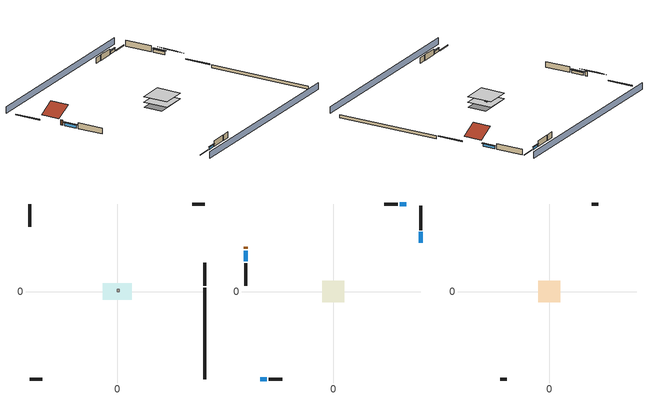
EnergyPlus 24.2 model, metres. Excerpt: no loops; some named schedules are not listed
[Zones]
central ac and furnace airloop ret air zone
 floor adiabatic (AdiabaticConst): 0,0 0,1 1,1 1,0 z0
 wall adiabatic (AdiabaticConst): 0,1 0,0 1,0 1,1 0,1 z0:1
 ceiling adiabatic (AdiabaticConst): 1,0 1,1 0,1 0,0 z1
crawlspace - vented
 floor foundation (Slab1 construction): -7.17,-3.98 -7.17,3.98 7.17,3.98 7.17,-3.98 z-0.91
 wall outside (RimJoist1 construction): 42.65,2.87 42.65,13.91 z0.3:0.61
 wall outside (RimJoist2 construction): -42.65,-42.65 -36.52,-42.65 z0.3:0.61
 wall outside (RimJoist3 construction): -42.65,42.65 -42.65,31.62 z0.3:0.61
 wall outside (RimJoist4 construction): 42.65,42.65 36.52,42.65 z0.3:0.61
 wall foundation (FoundationWall1 construction): 42.65,-42.65 42.65,1.94 z-0.91:0.3
conditioned space
 floor to crawlspace - vented (Floor1 construction): -5.34,-5.34 -5.34,5.34 5.34,5.34 5.34,-5.34 z0.3
 wall outside (AdiabaticWallConstruction 1): -42.65,21.77 -42.65,20.86 z0.3:2.34
 wall outside (AdiabaticWallConstruction): 42.65,23.75 42.65,29.04 / -42.65,19.93 -42.65,14.64 z0.3:1.49; -35.59,-42.65 -32.32,-42.65 / 35.59,42.65 32.32,42.65 z0.3:1.37
 wall outside (Wall1 construction): 42.65,29.97 42.65,41.72 z0.3:2.74
 wall outside (Wall2 construction): -31.39,-42.65 -24.86,-42.65 z0.3:2.74
 wall outside (Wall3 construction): -42.65,13.71 -42.65,2.72 z0.3:2.74
 wall outside (Wall4 construction): 31.39,42.65 24.86,42.65 z0.3:2.74
 window (WindowConstruction): 42.65,23.75 42.65,29.04 z0.3:1.49
 window (WindowConstruction 1): -35.59,-42.65 -32.32,-42.65 z0.3:1.37
 window (WindowConstruction 2): -42.65,19.93 -42.65,14.64 z0.3:1.49
 window (WindowConstruction 3): 35.59,42.65 32.32,42.65 z0.3:1.37
 door (Door): -42.65,21.77 -42.65,20.86 z0.3:2.34
attic - unvented
 floor to conditioned space (Floor2 construction Reversed): -5.34,-5.34 -5.34,5.34 5.34,5.34 5.34,-5.34 z2.74
 wall outside (Wall5 construction): -23.93,-42.65 -20.68,-42.65 z0.3:2.74
 wall outside (Wall6 construction): 23.93,42.65 20.68,42.65 z0.3:2.74
 roof outside (Roof1 construction): 42.65,22.82,2.74 35.51,22.82,6.31 35.51,14.83,6.31 42.65,14.83,2.74
 roof outside (Roof2 construction): -42.65,22.7,2.74 -35.51,22.7,6.31 -35.51,30.69,6.31 -42.65,30.69,2.74
shading: 42.65,47.22 -42.65,47.22 / -42.65,-47.22 42.65,-47.22 z0:2.74; 42.65,29.35 42.65,23.45 43.26,23.45 43.26,29.35 z1.8; -32.01,-42.65 -35.9,-42.65 -35.9,-43.26 -32.01,-43.26 z1.68; -42.65,14.33 -42.65,20.23 -43.26,20.23 -43.26,14.33 z1.8; 32.01,42.65 35.9,42.65 35.9,43.26 32.01,43.26 z1.68
[Building]
Building 1: Terrain=Suburbs
[Site:Location]
Portland Intl Arpt_OR: Latitude {deg}=45.59; Longitude {deg}=-122.6; Time Zone {hr}=-8; Elevation {m}=33; Keep Site Location Information=Yes
[Site:GroundTemperature:Shallow]
10.2558, 8.96328, 8.85977, 9.47314, 11.9355, 14.3863, 16.5111, 17.8571, 17.9714, 16.8767, 14.8061, 12.4304
[Site:WaterMainsTemperature]
Calculation Method=Schedule; Temperature Schedule=mains temperature schedule
[Material] Roughness=Rough; Thermal Absorptance=0.9
Name | Thickness {m} | Conductivity {W/m-K} | Density {kg/m3} | Specific Heat {J/kg-K} | Solar Absorptance | Visible Absorptance
asphalt or fiberglass shingles | 0.00635 | 0.162714 | 1121.4 | 1465.45 | 0.85 | 0.85
ceiling loosefill ins | 0.0846667 | 0.0480833 | 16.02 | 1046.75 | 0.7 | 0.7
ceiling stud and cavity | 0.1397 | 0.0920385 | 65.682 | 1177.47 | 0.7 | 0.7
concrete 8.0 in. | 0.2032 | 1.803125 | 2242.8 | 837.4 | 0.7 | 0.7
door material | 0.04445 | 0.0612267 | 512.64 | 1214.23 | 0.7 | 0.7
floor covering | 0.0127 | 0.0433444 | 54.468 | 1339.84 | 0.6 | 0.6
floor stud and cavity | 0.1397 | 0.923637 | 92.3553 | 1139.71 | 0.7 | 0.7
furniture material conditioned space 1 | 0.1524 | 0.115458 | 640.8 | 1214.23 | 0.6 | 0.6
gypsum board | 0.0127 | 0.160291 | 801 | 837.4 | 0.6 | 0.6
osb sheathing 0.5 in. | 0.0127 | 0.115458 | 512.64 | 1214.23 | 0.6 | 0.6
osb sheathing 0.5 in. 1 | 0.0127 | 0.115458 | 512.64 | 1214.23 | 0.7 | 0.7
osb sheathing 0.75 in. | 0.01905 | 0.115458 | 512.64 | 1214.23 | 0.7 | 0.7
rim joist stud and cavity | 0.0508 | 0.178688 | 50.32683 | 1063.81 | 0.6 | 0.6
roof rigid ins | 0.00281632 | 0.029427 | 32.04 | 1214.23 | 0.7 | 0.7
soil 0.5 in. | 0.0127 | 1.3848 | 1842.3 | 418.7 | 0.7 | 0.7
wall rigid ins | 0.512978 | 0.029427 | 32.04 | 1214.23 | 0.7 | 0.7
wall stud and cavity | 0.1397 | 0.550994 | 139.0536 | 1170.24 | 0.7 | 0.7
wall stud and cavity 1 | 0.1397 | 0.727959 | 139.0536 | 1170.24 | 0.6 | 0.6
wall stud and cavity 2 | 0.0889 | 0.380278 | 52.3479 | 1209.89 | 0.7 | 0.7
wall stud and cavity 3 | 0.0889 | 0.391764 | 83.0341 | 1211.67 | 0.7 | 0.7
wood siding | 0.0254 | 0.102417 | 544.68 | 1172.36 | 0.85 | 0.85
wood siding 1; wood siding 2 | 0.0254 | 0.102417 | 544.68 | 1172.36 | 0.7 | 0.7
[Material:NoMass]
Adiabatic: Roughness=Rough; Thermal Resistance {m2-K/W}=176.1; Thermal Absorptance=0.9; Solar Absorptance=0.7; Visible Absorptance=0.7
[WindowMaterial:SimpleGlazingSystem]
WindowMaterial: U-Factor {W/m2-K}=2.15764; Solar Heat Gain Coefficient=0.44
[Construction]
AdiabaticConst: Adiabatic
AdiabaticWallConstruction: wood siding 1, wall rigid ins, wall stud and cavity 2, gypsum board
AdiabaticWallConstruction 1: wood siding 2, wall rigid ins, wall stud and cavity 2, gypsum board
Door: door material
Floor1 construction: floor stud and cavity, osb sheathing 0.75 in., floor covering
Floor2 construction Reversed: gypsum board, ceiling stud and cavity, ceiling loosefill ins
FoundationWall1 construction: concrete 8.0 in.
furniture construction conditioned space 1: furniture material conditioned space 1
PartitionWallConstruction: gypsum board, wall stud and cavity 3, gypsum board
RimJoist1 construction; RimJoist2 construction; RimJoist3 construction; RimJoist4 construction: wood siding, rim joist stud and cavity
Roof1 construction; Roof2 construction: asphalt or fiberglass shingles, roof rigid ins, osb sheathing 0.5 in.
Slab1 construction: soil 0.5 in.
Wall1 construction; Wall2 construction; Wall3 construction; Wall4 construction: wood siding, osb sheathing 0.5 in. 1, wall stud and cavity, gypsum board
Wall5 construction; Wall6 construction: wood siding, osb sheathing 0.5 in. 1, wall stud and cavity 1
WindowConstruction; WindowConstruction 1; WindowConstruction 2; WindowConstruction 3: WindowMaterial
[Zone] Multiplier=1
Name | Volume {m3} | Part of Total Floor Area
attic - unvented | 90.8252 | Yes
central ac and furnace airloop ret air zone | 1 | No
conditioned space | 278.185 | Yes
crawlspace - vented | 139.092 | Yes
[Space]
Name | Zone | Volume {m3} | Space Type
attic - unvented 1 | attic - unvented | 90.8252
central ac and furnace airloop ret air space | central ac and furnace airloop ret air zone |  | Plenum Space Type
conditioned space 1 | conditioned space | 278.185
crawlspace - vented 1 | crawlspace - vented | 139.092
[ZoneInfiltration:DesignFlowRate] Schedule=Always On Discrete
Name | Zone or ZoneList or Space or SpaceList | Design Flow Rate Calculation Method | Air Changes per Hour {1/hr} | Constant Term Coefficient | Temperature Term Coefficient | Velocity Term Coefficient | Velocity Squared Term Coefficient | Design Flow Rate {m3/s}
infil attic - unvented 1 | attic - unvented 1 | AirChanges/Hour | 0.1 | 1 | 0 | 0 | 0
infil flow; natural vent flow; whole house fan flow | conditioned space 1 | Flow/Zone |  |  |  |  |  | 0
crawlspace_vented 1 duct leakage imbalance infil flow | crawlspace - vented 1 | Flow/Zone |  |  |  |  |  | 0
infil crawlspace - vented 1 | crawlspace - vented 1 | AirChanges/Hour | 2.6013 | 1 | 0 | 0 | 0
[ZoneMixing] Schedule=Always On Continuous; Design Flow Rate Calculation Method=Flow/Zone; Design Flow Rate {m3/s}=0
Name | Zone or Space | Source Zone or Space
whole house fan mix | attic - unvented | conditioned space
central ac and furnace airloop_0 ZoneMixDZToCond mix | conditioned space | crawlspace - vented
central ac and furnace airloop_0 ZoneMixCondToDZ mix | crawlspace - vented | conditioned space
[SpaceList]
Plenum Space Type: central ac and furnace airloop ret air space
[OtherEquipment] Design Level Calculation Method=EquipmentLevel
Name | Fuel Type | Zone or ZoneList or Space or SpaceList | Schedule | Design Level {W} | Fraction Latent | Fraction Radiant | Fraction Lost
central ac and furnace airloop_0 RetCondToRP; central ac and furnace airloop_0 RetSensLkToRP | None | central ac and furnace airloop ret air space | Always On Discrete | 0 | 0 | 0 | 0
central ac and furnace airloop_0 RetLatLkToRP | None | central ac and furnace airloop ret air space | Always On Discrete | 0 | 1 | 0 | 0
central ac and furnace airloop_0 SupCondToLv; central ac and furnace airloop_0 SupSensLkToCond; mech vent house fan sensible load; water heater sens | None | conditioned space 1 | Always On Discrete | 0 | 0 | 0 | 0
central ac and furnace airloop_0 SupLatLkToCond; mech vent house fan latent load; water heater lat | None | conditioned space 1 | Always On Discrete | 0 | 1 | 0 | 0
clothes dryer 1 | Electricity | conditioned space 1 | clothes_dryer | 0 | 0.015 | 0.081 | 0.85
cooking range 1 | NaturalGas | conditioned space 1 | cooking_range | 3952.49 | 0.16 | 0.384 | 0.2
general water use latent | None | conditioned space 1 | general water use schedule | 81.0615 | 1 | 0 | 0
general water use sensible | None | conditioned space 1 | general water use schedule | -79.8895 | 0 | 0.6 | 0
water heater energy adjustment1 | Electricity | conditioned space 1 | Always On Discrete | 0.01 | 0 | 0 | 1
central ac and furnace airloop_0 RetCondToDZ; central ac and furnace airloop_0 SupCondToDZ; central ac and furnace airloop_0 SupSensLkToDZ | None | crawlspace - vented 1 | Always On Discrete | 0 | 0 | 0 | 0
central ac and furnace airloop_0 SupLatLkToDZ | None | crawlspace - vented 1 | Always On Discrete | 0 | 1 | 0 | 0
[SurfaceProperty:IncidentSolarMultiplier] Incident Solar Multiplier=1; Incident Solar Multiplier Schedule=trans schedule winter=0.85 summer=0.7
Window1; Window2; Window3; Window4
[InternalMass] Zone or ZoneList=conditioned space; Space or SpaceList=conditioned space 1
Name | Construction | Surface Area {m2}
furniture mass conditioned space 1 | furniture construction conditioned space 1 | 45.63397
partition wall mass | PartitionWallConstruction | 114.085
[Lights]
interior lighting: Zone or ZoneList or Space or SpaceList=conditioned space 1; Schedule=lighting_interior; Design Level Calculation Method=LightingLevel; Lighting Level {W}=266.137; Return Air Fraction=0; Fraction Radiant=0.6; Fraction Visible=0.2; Fraction Replaceable=1
[People]
occupants: Zone or ZoneList or Space or SpaceList=conditioned space 1; Number of People Schedule=occupants; Number of People Calculation Method=People; Number of People=4; Fraction Radiant=0.314171; Sensible Heat Fraction=0.56303; Activity Level Schedule=occupants activity schedule; Carbon Dioxide Generation Rate {m3/s-W}=0; Enable ASHRAE 55 Comfort Warnings=No; Mean Radiant Temperature Calculation Type=EnclosureAveraged
[ElectricEquipment] Zone or ZoneList or Space or SpaceList=conditioned space 1; Design Level Calculation Method=EquipmentLevel
Name | Schedule | Design Level {W} | Fraction Latent | Fraction Radiant | Fraction Lost
clothes dryer | clothes_dryer | 5949.84 | 0.015 | 0.081 | 0.85
clothes washer | clothes_washer | 491.641 | 0.03 | 0.162 | 0.7
cooking range | cooking_range | 134.864 | 0.16 | 0.384 | 0.2
dishwasher | dishwasher | 531.403 | 0.3 | 0.18 | 0.4
fridge | fridge schedule | 57.5342 | 0 | 0.6 | 0
mech vent bath fan 0 | mech vent bath fan 0 schedule | 30 | 0 | 0 | 1
mech vent house fan | mech vent house fan schedule | 0 | 0 | 0 | 1
mech vent house fan cfis | mech vent house fan cfis schedule | 0 | 0 | 0 | 0
mech vent range fan 0 | mech vent range fan 0 schedule | 30 | 0 | 0 | 1
misc plug loads | plug_loads_other | 762.603 | 0.021 | 0.558 | 0.049
misc tv | plug_loads_tv | 1031.04 | 0 | 0.6 | 0
whole house fan | Always On Discrete | 0 | 0 | 0 | 1
[SurfaceProperty:ExposedFoundationPerimeter]
Slab1: Exposed Perimeter Calculation Method=TotalExposedPerimeter; Total Exposed Perimeter {m}=44.59224
[AvailabilityManager:Scheduled]
central ac and furnace airloop Availability Manager: Schedule=Always On Discrete
[AirLoopHVAC:ReturnPlenum]
Air Loop HVAC Return Plenum 1: Zone=central ac and furnace airloop ret air zone
[WaterUse:Equipment]
dishwasher: Peak Flow Rate {m3/s}=7.85307e-06; Flow Rate Fraction Schedule=hot_water_dishwasher
[Foundation:Kiva]
Foundation Kiva 1: Initial Indoor Air Temperature {C}=8.61103; Wall Height Above Grade {m}=0.3048; Wall Depth Below Slab {m}=0.2032
[Foundation:Kiva:Settings]
Soil Conductivity {W/m-K}=1.3848; Soil Density {kg/m3}=1842.3; Soil Specific Heat {J/kg-K}=418.7; Ground Solar Absorptivity=0.9; Ground Thermal Absorptivity=0.9; Ground Surface Roughness {m}=0.03; Far-Field Width {m}=40; Deep-Ground Boundary Condition=ZeroFlux; Deep-Ground Depth {m}=40; Minimum Cell Dimension {m}=0.2; Maximum Cell Growth Coefficient=3; Simulation Timestep=Timestep
[Exterior:Lights]
exterior lighting: Schedule=exterior lighting schedule; Design Level {W}=9.28603
[EnergyManagementSystem:GlobalVariable]
central_ac_and_furnace_airloop_0_DuctImbalLkExhFanEquivCond
central_ac_and_furnace_airloop_0_DuctImbalLkExhFanEquivDZ
central_ac_and_furnace_airloop_0_DuctImbalLkSupFanEquivCond
central_ac_and_furnace_airloop_0_DuctImbalLkSupFanEquivDZ
central_ac_and_furnace_airloop_0_DZ_T
central_ac_and_furnace_airloop_0_DZ_W
central_ac_and_furnace_airloop_0_RetCondToDZ
central_ac_and_furnace_airloop_0_RetCondToRP
central_ac_and_furnace_airloop_0_RetLatLkToRP
central_ac_and_furnace_airloop_0_RetSensLkToRP
central_ac_and_furnace_airloop_0_SupCondToDZ
central_ac_and_furnace_airloop_0_SupCondToLv
central_ac_and_furnace_airloop_0_SupLatLkToCond
central_ac_and_furnace_airloop_0_SupLatLkToDZ
central_ac_and_furnace_airloop_0_SupSensLkToCond
central_ac_and_furnace_airloop_0_SupSensLkToDZ
central_ac_and_furnace_airloop_0_ZoneMixCondToDZ
central_ac_and_furnace_airloop_0_ZoneMixDZToCond
central_ac_and_furnace_airloop_AH_MFR
central_ac_and_furnace_airloop_AH_Tout
central_ac_and_furnace_airloop_AH_VFR
central_ac_and_furnace_airloop_AH_Wout
central_ac_and_furnace_airloop_Fan_RTF
central_ac_and_furnace_airloop_RA_T
central_ac_and_furnace_airloop_Ra_W
infil_program_Qfan
infil_program_Qinf
natural_vent_program_Qnv
natural_vent_program_Qwhf
[EnergyManagementSystem:Sensor]
Name | Output:Variable or Output:Meter Index Key | Output:Variable or Output:Meter
airflow_gain | infil flow | Infiltration Sensible Heat Gain Energy
airflow_gain_1 | natural vent flow | Infiltration Sensible Heat Gain Energy
airflow_gain_2 | whole house fan flow | Infiltration Sensible Heat Gain Energy
airflow_loss | infil flow | Infiltration Sensible Heat Loss Energy
airflow_loss_1 | natural vent flow | Infiltration Sensible Heat Loss Energy
airflow_loss_2 | whole house fan flow | Infiltration Sensible Heat Loss Energy
central_ac_and_furnace_airloop_0_DZ_T_s | crawlspace - vented | Zone Air Temperature
central_ac_and_furnace_airloop_0_DZ_W_s | crawlspace - vented | Zone Mean Air Humidity Ratio
central_ac_and_furnace_airloop_AH_MFR_s | Node 6 | System Node Mass Flow Rate
central_ac_and_furnace_airloop_AH_Tout_s | Node 6 | System Node Temperature
central_ac_and_furnace_airloop_AH_VFR_s | Node 6 | System Node Current Density Volume Flow Rate
central_ac_and_furnace_airloop_AH_Wout_s | Node 6 | System Node Humidity Ratio
central_ac_and_furnace_airloop_RA_T_s | Node 9 | System Node Temperature
central_ac_and_furnace_airloop_Ra_W_s | Node 9 | System Node Humidity Ratio
clg_load_cond |  | Cooling:EnergyTransfer:Zone:CONDITIONED SPACE
clg_load_duct |  | Cooling:EnergyTransfer:Zone:CENTRAL AC AND FURNACE AIRLOOP RET AIR ZONE
clg_sp_s; clg_sp_s_1 | cooling setpoint | Schedule Value
clothes_dryer_exhaust_0_sch_s | clothes_dryer | Schedule Value
cool_season | cooling season schedule | Schedule Value
ducts_conv | central ac and furnace airloop_0 RetCondToRP | Other Equipment Convective Heating Energy
ducts_conv_1 | central ac and furnace airloop_0 RetLatLkToRP | Other Equipment Convective Heating Energy
ducts_conv_2 | central ac and furnace airloop_0 RetSensLkToRP | Other Equipment Convective Heating Energy
ducts_conv_3 | central ac and furnace airloop_0 SupCondToLv | Other Equipment Convective Heating Energy
ducts_conv_4 | central ac and furnace airloop_0 SupLatLkToCond | Other Equipment Convective Heating Energy
ducts_conv_5 | central ac and furnace airloop_0 SupSensLkToCond | Other Equipment Convective Heating Energy
ducts_rad | central ac and furnace airloop_0 RetCondToRP | Other Equipment Radiant Heating Energy
ducts_rad_1 | central ac and furnace airloop_0 RetLatLkToRP | Other Equipment Radiant Heating Energy
ducts_rad_2 | central ac and furnace airloop_0 RetSensLkToRP | Other Equipment Radiant Heating Energy
ducts_rad_3 | central ac and furnace airloop_0 SupCondToLv | Other Equipment Radiant Heating Energy
ducts_rad_4 | central ac and furnace airloop_0 SupLatLkToCond | Other Equipment Radiant Heating Energy
ducts_rad_5 | central ac and furnace airloop_0 SupSensLkToCond | Other Equipment Radiant Heating Energy
htg_load_cond |  | Heating:EnergyTransfer:Zone:CONDITIONED SPACE
htg_load_duct |  | Heating:EnergyTransfer:Zone:CENTRAL AC AND FURNACE AIRLOOP RET AIR ZONE
htg_sp_s; htg_sp_s_1 | heating setpoint | Schedule Value
ig_ee_conv | clothes dryer | Electric Equipment Convective Heating Energy
ig_ee_conv_2 | cooking range | Electric Equipment Convective Heating Energy
ig_ee_conv_3 | dishwasher | Electric Equipment Convective Heating Energy
ig_ee_conv_4 | fridge | Electric Equipment Convective Heating Energy
ig_ee_conv_5 | misc plug loads | Electric Equipment Convective Heating Energy
ig_ee_conv_6 | misc tv | Electric Equipment Convective Heating Energy
ig_ee_conv_7 | whole house fan | Electric Equipment Convective Heating Energy
ig_ee_rad | clothes dryer | Electric Equipment Radiant Heating Energy
ig_ee_rad_2 | cooking range | Electric Equipment Radiant Heating Energy
ig_ee_rad_3 | dishwasher | Electric Equipment Radiant Heating Energy
ig_ee_rad_4 | fridge | Electric Equipment Radiant Heating Energy
ig_ee_rad_5 | misc plug loads | Electric Equipment Radiant Heating Energy
ig_ee_rad_6 | misc tv | Electric Equipment Radiant Heating Energy
ig_ee_rad_7 | whole house fan | Electric Equipment Radiant Heating Energy
ig_lgt_conv | interior lighting | Lights Convective Heating Energy
ig_lgt_rad | interior lighting | Lights Radiant Heating Energy
ig_lgt_vis | interior lighting | Lights Visible Radiation Heating Energy
ig_oe_conv | clothes dryer 1 | Other Equipment Convective Heating Energy
ig_oe_conv_1 | cooking range 1 | Other Equipment Convective Heating Energy
ig_oe_conv_2 | general water use latent | Other Equipment Convective Heating Energy
ig_oe_conv_3 | general water use sensible | Other Equipment Convective Heating Energy
ig_oe_conv_4 | water heater energy adjustment1 | Other Equipment Convective Heating Energy
ig_oe_conv_5 | water heater lat | Other Equipment Convective Heating Energy
ig_oe_conv_6 | water heater sens | Other Equipment Convective Heating Energy
ig_oe_rad | clothes dryer 1 | Other Equipment Radiant Heating Energy
ig_oe_rad_1 | cooking range 1 | Other Equipment Radiant Heating Energy
ig_oe_rad_2 | general water use latent | Other Equipment Radiant Heating Energy
ig_oe_rad_3 | general water use sensible | Other Equipment Radiant Heating Energy
ig_oe_rad_4 | water heater energy adjustment1 | Other Equipment Radiant Heating Energy
ig_oe_rad_5 | water heater lat | Other Equipment Radiant Heating Energy
ig_oe_rad_6 | water heater sens | Other Equipment Radiant Heating Energy
ig_ppl_conv | occupants | People Convective Heating Energy
ig_ppl_rad | occupants | People Radiant Heating Energy
im_conv | furniture mass conditioned space 1 | Surface Inside Face Convection Heat Gain Energy
im_conv_1 | partition wall mass | Surface Inside Face Convection Heat Gain Energy
im_ig | furniture mass conditioned space 1 | Surface Inside Face Internal Gains Radiation Heat Gain Energy
im_ig_1 | partition wall mass | Surface Inside Face Internal Gains Radiation Heat Gain Energy
im_lgt | furniture mass conditioned space 1 | Surface Inside Face Lights Radiation Heat Gain Energy
im_lgt_1 | partition wall mass | Surface Inside Face Lights Radiation Heat Gain Energy
im_sol | furniture mass conditioned space 1 | Surface Inside Face Solar Radiation Heat Gain Energy
im_sol_1 | partition wall mass | Surface Inside Face Solar Radiation Heat Gain Energy
im_surf | furniture mass conditioned space 1 | Surface Inside Face Net Surface Thermal Radiation Heat Gain Energy
im_surf_1 | partition wall mass | Surface Inside Face Net Surface Thermal Radiation Heat Gain Energy
mech_vent_bath_fan_0_sch_s | mech vent bath fan 0 schedule | Schedule Value
mech_vent_range_fan_0_sch_s | mech vent range fan 0 schedule | Schedule Value
mv_conv | mech vent bath fan 0 | Electric Equipment Convective Heating Energy
mv_conv_1 | mech vent house fan | Electric Equipment Convective Heating Energy
mv_conv_2 | mech vent house fan cfis | Electric Equipment Convective Heating Energy
mv_conv_3 | mech vent range fan 0 | Electric Equipment Convective Heating Energy
mv_conv_4 | mech vent house fan latent load | Other Equipment Convective Heating Energy
mv_conv_5 | mech vent house fan sensible load | Other Equipment Convective Heating Energy
mv_rad | mech vent bath fan 0 | Electric Equipment Radiant Heating Energy
mv_rad_1 | mech vent house fan | Electric Equipment Radiant Heating Energy
mv_rad_2 | mech vent house fan cfis | Electric Equipment Radiant Heating Energy
mv_rad_3 | mech vent range fan 0 | Electric Equipment Radiant Heating Energy
mv_rad_4 | mech vent house fan latent load | Other Equipment Radiant Heating Energy
mv_rad_5 | mech vent house fan sensible load | Other Equipment Radiant Heating Energy
natural_vent_s | natural vent schedule | Schedule Value
out_pb_s |  | Site Outdoor Air Barometric Pressure
out_wt_s |  | Site Outdoor Air Humidity Ratio
site_vw_s |  | Site Wind Speed
ss_back_out | Window1 | Surface Window Shortwave from Zone Back Out Window Heat Transfer Rate
ss_back_out_1 | Window2 | Surface Window Shortwave from Zone Back Out Window Heat Transfer Rate
ss_back_out_2 | Window3 | Surface Window Shortwave from Zone Back Out Window Heat Transfer Rate
ss_back_out_3 | Window4 | Surface Window Shortwave from Zone Back Out Window Heat Transfer Rate
ss_conv | Door1 | Surface Inside Face Convection Heat Gain Energy
ss_conv_1 | Window1 | Surface Inside Face Convection Heat Gain Energy
ss_conv_2 | Window2 | Surface Inside Face Convection Heat Gain Energy
ss_conv_3 | Window3 | Surface Inside Face Convection Heat Gain Energy
ss_conv_4 | Window4 | Surface Inside Face Convection Heat Gain Energy
ss_ig | Door1 | Surface Inside Face Internal Gains Radiation Heat Gain Energy
ss_ig_1 | Window1 | Surface Inside Face Internal Gains Radiation Heat Gain Energy
ss_ig_2 | Window2 | Surface Inside Face Internal Gains Radiation Heat Gain Energy
ss_ig_3 | Window3 | Surface Inside Face Internal Gains Radiation Heat Gain Energy
ss_ig_4 | Window4 | Surface Inside Face Internal Gains Radiation Heat Gain Energy
ss_lgt | Door1 | Surface Inside Face Lights Radiation Heat Gain Energy
ss_sol | Door1 | Surface Inside Face Solar Radiation Heat Gain Energy
ss_surf | Door1 | Surface Inside Face Net Surface Thermal Radiation Heat Gain Energy
ss_surf_1 | Window1 | Surface Inside Face Net Surface Thermal Radiation Heat Gain Energy
ss_surf_2 | Window2 | Surface Inside Face Net Surface Thermal Radiation Heat Gain Energy
ss_surf_3 | Window3 | Surface Inside Face Net Surface Thermal Radiation Heat Gain Energy
ss_surf_4 | Window4 | Surface Inside Face Net Surface Thermal Radiation Heat Gain Energy
ss_trans_in | Window1 | Surface Window Transmitted Solar Radiation Rate
ss_trans_in_1 | Window2 | Surface Window Transmitted Solar Radiation Rate
ss_trans_in_2 | Window3 | Surface Window Transmitted Solar Radiation Rate
ss_trans_in_3 | Window4 | Surface Window Transmitted Solar Radiation Rate
ss_trans_out | Window1 | Surface Inside Face Initial Transmitted Diffuse Transmitted Out Window Solar Radiation Rate
ss_trans_out_1 | Window2 | Surface Inside Face Initial Transmitted Diffuse Transmitted Out Window Solar Radiation Rate
ss_trans_out_2 | Window3 | Surface Inside Face Initial Transmitted Diffuse Transmitted Out Window Solar Radiation Rate
ss_trans_out_3 | Window4 | Surface Inside Face Initial Transmitted Diffuse Transmitted Out Window Solar Radiation Rate
s_conv | Floor1 | Surface Inside Face Convection Heat Gain Energy
s_conv_1 | Floor2 | Surface Inside Face Convection Heat Gain Energy
s_conv_2 | Wall1 | Surface Inside Face Convection Heat Gain Energy
s_conv_3 | Wall2 | Surface Inside Face Convection Heat Gain Energy
s_conv_4 | Wall3 | Surface Inside Face Convection Heat Gain Energy
s_conv_5 | Wall4 | Surface Inside Face Convection Heat Gain Energy
s_ig | Floor1 | Surface Inside Face Internal Gains Radiation Heat Gain Energy
s_ig_1 | Floor2 | Surface Inside Face Internal Gains Radiation Heat Gain Energy
s_ig_2 | Wall1 | Surface Inside Face Internal Gains Radiation Heat Gain Energy
s_ig_3 | Wall2 | Surface Inside Face Internal Gains Radiation Heat Gain Energy
s_ig_4 | Wall3 | Surface Inside Face Internal Gains Radiation Heat Gain Energy
s_ig_5 | Wall4 | Surface Inside Face Internal Gains Radiation Heat Gain Energy
s_lgt | Floor1 | Surface Inside Face Lights Radiation Heat Gain Energy
s_lgt_1 | Floor2 | Surface Inside Face Lights Radiation Heat Gain Energy
s_lgt_2 | Wall1 | Surface Inside Face Lights Radiation Heat Gain Energy
s_lgt_3 | Wall2 | Surface Inside Face Lights Radiation Heat Gain Energy
s_lgt_4 | Wall3 | Surface Inside Face Lights Radiation Heat Gain Energy
s_lgt_5 | Wall4 | Surface Inside Face Lights Radiation Heat Gain Energy
s_sol | Floor1 | Surface Inside Face Solar Radiation Heat Gain Energy
